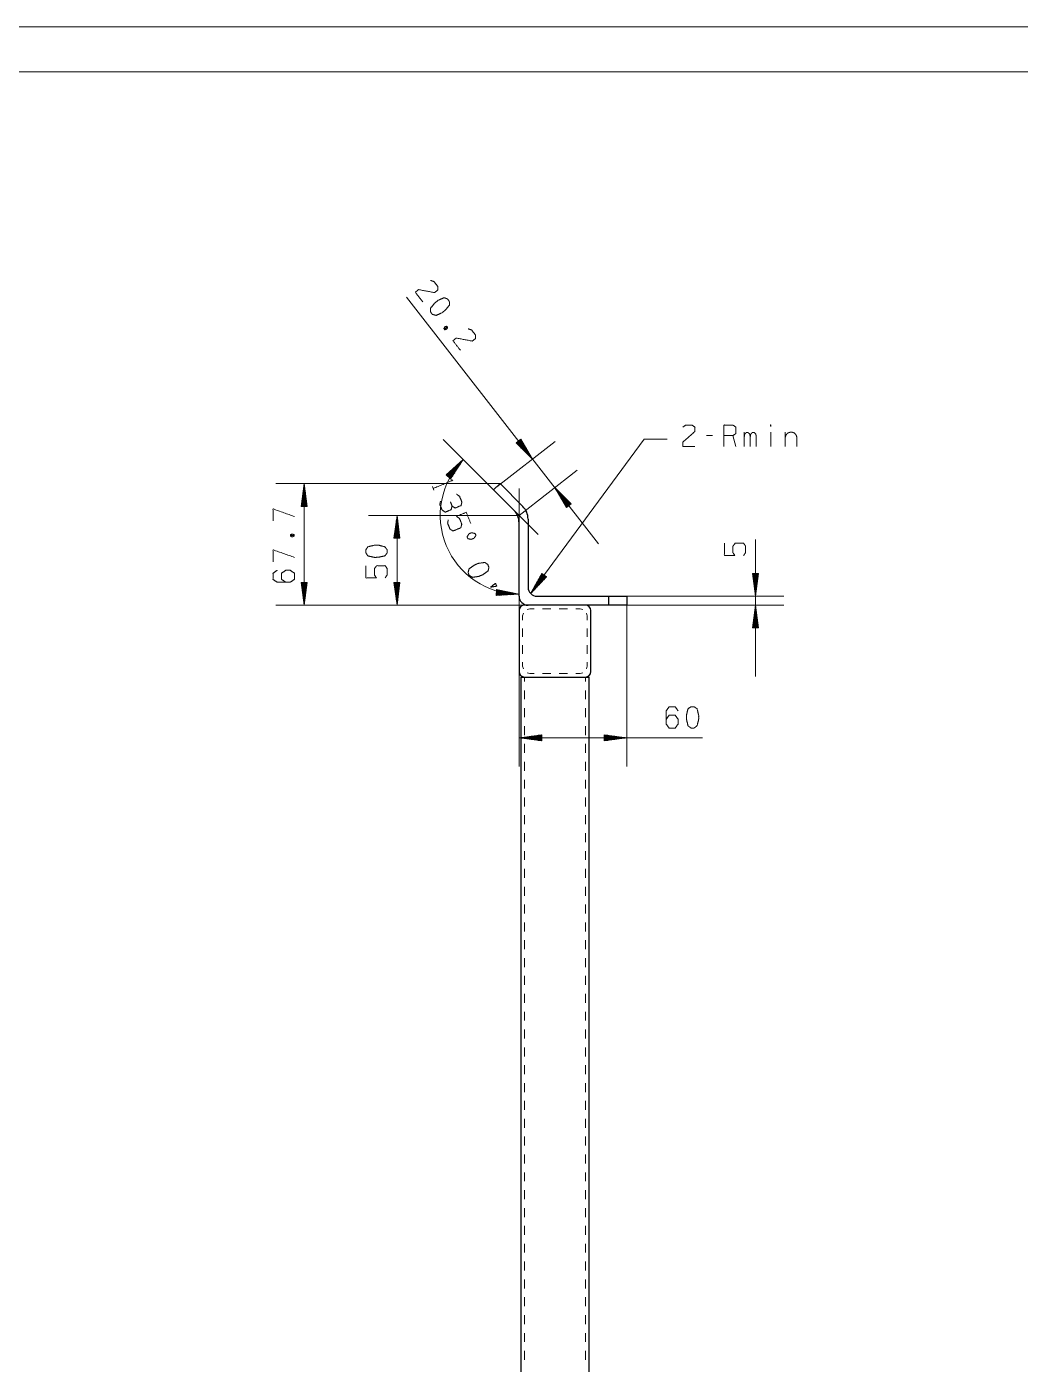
# Model space of a CAD drawing. Header units: millimetres. Extents: x 2210 to 79821, y -19430 to 2344.
# Drawn here: x 3592.8 to 3703.4, y 1640.9 to 1789.8 of the extents above; entities that cross this region are included whole.
import ezdxf

# ---------------------------------------------------------------- set-up
doc = ezdxf.new("R2010")
doc.units = ezdxf.units.MM
doc.layers.add('101', color=7, linetype='Continuous', true_color=0xffffff)

msp = doc.modelspace()

# ---------------------------------------------------------------- linework, layer by layer
at = {"layer": '101', "color": 133, "linetype": 'Continuous', "lineweight": 18}
for p, q in [((3814.08, 1789.82), (3394.08, 1789.82)), ((3809.08, 1784.82), (3419.08, 1784.82))]:
    msp.add_line(p, q, dxfattribs=at)
at = {"layer": '101', "color": 22, "linetype": 'Continuous', "lineweight": 18}
for p, q in [((3656.48, 1732.24), (3635.11, 1759.72)), ((3644.8, 1738.24), (3639.18, 1743.86)), ((3645.15, 1738.59), (3651.64, 1743.63)), ((3647.83, 1743.89), (3647.31, 1743.48)), ((3647.31, 1743.49), (3647.33, 1743.46)), ((3647.31, 1743.49), (3647.33, 1743.46)), ((3647.31, 1743.48), (3649.13, 1741.68)), ((3647.35, 1743.52), (3647.61, 1743.19)), ((3647.39, 1743.55), (3647.88, 1742.91)), ((3647.43, 1743.58), (3648.16, 1742.64)), ((3647.47, 1743.61), (3648.44, 1742.37)), ((3647.51, 1743.64), (3648.71, 1742.09)), ((3647.55, 1743.67), (3648.99, 1741.82)), ((3647.59, 1743.71), (3649.03, 1741.85)), ((3647.63, 1743.74), (3648.84, 1742.19)), ((3647.67, 1743.77), (3648.64, 1742.52)), ((3647.71, 1743.8), (3648.44, 1742.86)), ((3647.75, 1743.83), (3648.24, 1743.2)), ((3647.79, 1743.86), (3648.05, 1743.53)), ((3647.83, 1743.89), (3647.85, 1743.87)), ((3649.13, 1741.68), (3647.83, 1743.89)), ((3647.83, 1743.89), (3647.85, 1743.87)), ((3661.57, 1743.91), (3648.92, 1726.7)), ((3664.11, 1743.91), (3661.57, 1743.91)), ((3641.42, 1741.62), (3639.51, 1739.92)), ((3639.7, 1739.75), (3640.98, 1741.23)), ((3639.74, 1739.71), (3641.28, 1741.49)), ((3639.78, 1739.68), (3641.31, 1741.46)), ((3639.82, 1739.65), (3641.1, 1741.13)), ((3640.01, 1739.48), (3641.42, 1741.62)), ((3639.51, 1739.91), (3639.53, 1739.94)), ((3639.51, 1739.91), (3639.53, 1739.94)), ((3639.51, 1739.92), (3640.01, 1739.48)), ((3639.55, 1739.88), (3639.82, 1740.2)), ((3639.59, 1739.85), (3640.11, 1740.45)), ((3639.62, 1739.81), (3640.4, 1740.71)), ((3639.66, 1739.78), (3640.69, 1740.97)), ((3639.85, 1739.61), (3640.89, 1740.81)), ((3639.89, 1739.58), (3640.67, 1740.48)), ((3639.93, 1739.55), (3640.46, 1740.16)), ((3639.97, 1739.51), (3640.24, 1739.83)), ((3647.63, 1735.41), (3654.11, 1740.45)), ((3645.51, 1738.95), (3620.53, 1738.95)), ((3623.7, 1738.95), (3623.37, 1736.41)), ((3623.63, 1736.41), (3623.63, 1738.37)), ((3623.68, 1736.41), (3623.68, 1738.75)), ((3623.7, 1738.95), (3623.7, 1725.41)), ((3624.04, 1736.41), (3623.7, 1738.95)), ((3623.73, 1736.41), (3623.73, 1738.75)), ((3623.78, 1736.41), (3623.78, 1738.37)), ((3640.01, 1739.48), (3640.03, 1739.51)), ((3640.01, 1739.48), (3640.03, 1739.51)), ((3653.43, 1736.7), (3651.61, 1738.5)), ((3651.61, 1738.5), (3652.9, 1736.29)), ((3653.14, 1736.48), (3651.7, 1738.33)), ((3653.18, 1736.51), (3651.74, 1738.37)), ((3623.42, 1736.41), (3623.42, 1736.82)), ((3623.47, 1736.41), (3623.47, 1737.21)), ((3623.52, 1736.41), (3623.52, 1737.59)), ((3623.57, 1736.41), (3623.57, 1737.98)), ((3623.83, 1736.41), (3623.83, 1737.98)), ((3623.88, 1736.41), (3623.88, 1737.59)), ((3623.93, 1736.41), (3623.93, 1737.21)), ((3623.98, 1736.41), (3623.98, 1736.82)), ((3653.1, 1736.45), (3651.9, 1738)), ((3653.22, 1736.54), (3652.02, 1738.09)), ((3653.06, 1736.42), (3652.1, 1737.66)), ((3653.02, 1736.39), (3652.29, 1737.33)), ((3653.26, 1736.58), (3652.3, 1737.82)), ((3652.98, 1736.36), (3652.49, 1736.99)), ((3653.31, 1736.61), (3652.57, 1737.55)), ((3652.94, 1736.33), (3652.69, 1736.66)), ((3653.35, 1736.64), (3652.85, 1737.27)), ((3652.9, 1736.29), (3653.43, 1736.7)), ((3653.39, 1736.67), (3653.13, 1737)), ((3653.43, 1736.7), (3653.41, 1736.73)), ((3653.43, 1736.7), (3653.41, 1736.73)), ((3623.37, 1736.41), (3623.37, 1736.44)), ((3623.37, 1736.41), (3623.37, 1736.44)), ((3623.37, 1736.41), (3624.04, 1736.41)), ((3624.03, 1736.41), (3624.03, 1736.44)), ((3624.03, 1736.41), (3624.03, 1736.44)), ((3647.63, 1735.41), (3630.86, 1735.41)), ((3634.04, 1735.41), (3633.7, 1732.87)), ((3634.01, 1732.87), (3634.01, 1735.22)), ((3634.37, 1732.87), (3634.04, 1735.41)), ((3634.04, 1735.41), (3634.04, 1725.41)), ((3634.06, 1732.87), (3634.06, 1735.22)), ((3652.9, 1736.29), (3652.88, 1736.32)), ((3652.9, 1736.29), (3652.88, 1736.32)), ((3633.81, 1732.87), (3633.81, 1733.67)), ((3633.86, 1732.87), (3633.86, 1734.06)), ((3633.91, 1732.87), (3633.91, 1734.45)), ((3633.96, 1732.87), (3633.96, 1734.83)), ((3634.11, 1732.87), (3634.11, 1734.83)), ((3634.16, 1732.87), (3634.16, 1734.45)), ((3634.21, 1732.87), (3634.21, 1734.06)), ((3634.26, 1732.87), (3634.26, 1733.67)), ((3633.7, 1732.87), (3634.37, 1732.87)), ((3633.71, 1732.87), (3633.71, 1732.9)), ((3633.71, 1732.87), (3633.71, 1732.9)), ((3633.76, 1732.87), (3633.76, 1733.29)), ((3634.32, 1732.87), (3634.32, 1733.29)), ((3634.37, 1732.87), (3634.37, 1732.9)), ((3634.37, 1732.87), (3634.37, 1732.9)), ((3673.95, 1717.47), (3673.95, 1732.74)), ((3623.37, 1727.95), (3623.37, 1727.92)), ((3623.37, 1727.95), (3623.37, 1727.92)), ((3623.37, 1727.95), (3623.7, 1725.41)), ((3624.04, 1727.95), (3623.37, 1727.95)), ((3623.42, 1727.95), (3623.42, 1727.53)), ((3623.47, 1727.95), (3623.47, 1727.15)), ((3623.52, 1727.95), (3623.52, 1726.76)), ((3623.57, 1727.95), (3623.57, 1726.37)), ((3623.63, 1727.95), (3623.63, 1725.99)), ((3623.68, 1727.95), (3623.68, 1725.6)), ((3623.7, 1725.41), (3624.04, 1727.95)), ((3623.73, 1727.95), (3623.73, 1725.6)), ((3623.78, 1727.95), (3623.78, 1725.99)), ((3623.83, 1727.95), (3623.83, 1726.37)), ((3623.88, 1727.95), (3623.88, 1726.76)), ((3623.93, 1727.95), (3623.93, 1727.15)), ((3623.98, 1727.95), (3623.98, 1727.53)), ((3624.03, 1727.95), (3624.03, 1727.92)), ((3624.03, 1727.95), (3624.03, 1727.92)), ((3633.7, 1727.95), (3634.04, 1725.41)), ((3634.37, 1727.95), (3633.7, 1727.95)), ((3633.71, 1727.95), (3633.71, 1727.92)), ((3633.71, 1727.95), (3633.71, 1727.92)), ((3633.76, 1727.95), (3633.76, 1727.53)), ((3633.81, 1727.95), (3633.81, 1727.15)), ((3633.86, 1727.95), (3633.86, 1726.76)), ((3633.91, 1727.95), (3633.91, 1726.37)), ((3633.96, 1727.95), (3633.96, 1725.99)), ((3634.01, 1727.95), (3634.01, 1725.6)), ((3634.04, 1725.41), (3634.37, 1727.95)), ((3634.06, 1727.95), (3634.06, 1725.6)), ((3634.11, 1727.95), (3634.11, 1725.99)), ((3634.16, 1727.95), (3634.16, 1726.37)), ((3634.21, 1727.95), (3634.21, 1726.76)), ((3634.26, 1727.95), (3634.26, 1727.15)), ((3634.32, 1727.95), (3634.32, 1727.53)), ((3634.37, 1727.95), (3634.37, 1727.92)), ((3634.37, 1727.95), (3634.37, 1727.92)), ((3650.16, 1728.95), (3648.92, 1726.7)), ((3648.92, 1726.7), (3650.7, 1728.55)), ((3650.41, 1728.76), (3649.02, 1726.87)), ((3650.45, 1728.73), (3649.06, 1726.84)), ((3650.37, 1728.79), (3649.2, 1727.21)), ((3650.49, 1728.7), (3649.33, 1727.12)), ((3650.32, 1728.82), (3649.39, 1727.56)), ((3650.28, 1728.85), (3649.58, 1727.9)), ((3650.53, 1728.67), (3649.6, 1727.4)), ((3650.24, 1728.88), (3649.77, 1728.24)), ((3650.57, 1728.64), (3649.87, 1727.69)), ((3650.2, 1728.91), (3649.95, 1728.58)), ((3650.61, 1728.61), (3650.13, 1727.97)), ((3650.16, 1728.94), (3650.14, 1728.92)), ((3650.16, 1728.94), (3650.14, 1728.92)), ((3650.7, 1728.55), (3650.16, 1728.95)), ((3650.65, 1728.58), (3650.4, 1728.25)), ((3650.69, 1728.55), (3650.67, 1728.53)), ((3650.69, 1728.55), (3650.67, 1728.53)), ((3673.62, 1728.95), (3673.95, 1726.41)), ((3673.62, 1728.95), (3673.62, 1728.92)), ((3674.29, 1728.95), (3673.62, 1728.95)), ((3673.62, 1728.95), (3673.62, 1728.92)), ((3673.67, 1728.95), (3673.67, 1728.53)), ((3673.73, 1728.95), (3673.73, 1728.15)), ((3673.78, 1728.95), (3673.78, 1727.76)), ((3673.83, 1728.95), (3673.83, 1727.37)), ((3673.88, 1728.95), (3673.88, 1726.99)), ((3673.93, 1728.95), (3673.93, 1726.6)), ((3673.95, 1726.41), (3674.29, 1728.95)), ((3673.98, 1728.95), (3673.98, 1726.6)), ((3674.03, 1728.95), (3674.03, 1726.99)), ((3674.08, 1728.95), (3674.08, 1727.37)), ((3674.13, 1728.95), (3674.13, 1727.76)), ((3674.18, 1728.95), (3674.18, 1728.15)), ((3674.23, 1728.95), (3674.23, 1728.53)), ((3674.28, 1728.95), (3674.28, 1728.92)), ((3674.28, 1728.95), (3674.28, 1728.92)), ((3645.12, 1727.15), (3645.07, 1726.48)), ((3645.07, 1726.48), (3647.63, 1726.63)), ((3645.07, 1726.48), (3645.1, 1726.48)), ((3645.07, 1726.48), (3645.1, 1726.48)), ((3645.08, 1726.64), (3646.27, 1726.55)), ((3645.08, 1726.58), (3645.88, 1726.53)), ((3645.08, 1726.53), (3645.49, 1726.5)), ((3645.09, 1726.79), (3647.43, 1726.62)), ((3645.09, 1726.74), (3647.05, 1726.6)), ((3645.09, 1726.69), (3646.66, 1726.57)), ((3645.1, 1726.94), (3646.68, 1726.83)), ((3645.1, 1726.89), (3647.06, 1726.75)), ((3645.1, 1726.84), (3647.44, 1726.67)), ((3645.11, 1727.04), (3645.91, 1726.98)), ((3645.11, 1726.99), (3646.29, 1726.9)), ((3647.63, 1726.63), (3645.12, 1727.15)), ((3645.12, 1727.14), (3645.15, 1727.14)), ((3645.12, 1727.14), (3645.15, 1727.14)), ((3645.12, 1727.09), (3645.53, 1727.06)), ((3647.63, 1726.41), (3647.63, 1707.46)), ((3657.63, 1726.41), (3677.13, 1726.41)), ((3655.03, 1725.41), (3620.53, 1725.41)), ((3655.03, 1725.41), (3630.86, 1725.41)), ((3657.63, 1725.41), (3677.13, 1725.41)), ((3659.63, 1725.41), (3659.63, 1707.46)), ((3673.95, 1725.41), (3673.62, 1722.87)), ((3673.88, 1722.87), (3673.88, 1724.83)), ((3673.93, 1722.87), (3673.93, 1725.22)), ((3674.29, 1722.87), (3673.95, 1725.41)), ((3673.98, 1722.87), (3673.98, 1725.22)), ((3674.03, 1722.87), (3674.03, 1724.83)), ((3673.67, 1722.87), (3673.67, 1723.29)), ((3673.73, 1722.87), (3673.73, 1723.67)), ((3673.78, 1722.87), (3673.78, 1724.06)), ((3673.83, 1722.87), (3673.83, 1724.45)), ((3674.08, 1722.87), (3674.08, 1724.45)), ((3674.13, 1722.87), (3674.13, 1724.06)), ((3674.18, 1722.87), (3674.18, 1723.67)), ((3674.23, 1722.87), (3674.23, 1723.29)), ((3673.62, 1722.87), (3673.62, 1722.9)), ((3673.62, 1722.87), (3673.62, 1722.9)), ((3673.62, 1722.87), (3674.29, 1722.87)), ((3674.28, 1722.87), (3674.28, 1722.9)), ((3674.28, 1722.87), (3674.28, 1722.9)), ((3650.17, 1710.97), (3647.63, 1710.64)), ((3647.63, 1710.64), (3650.17, 1710.3)), ((3647.63, 1710.64), (3668.07, 1710.64)), ((3650.17, 1710.66), (3647.82, 1710.66)), ((3650.17, 1710.61), (3647.82, 1710.61)), ((3650.17, 1710.71), (3648.21, 1710.71)), ((3650.17, 1710.56), (3648.21, 1710.56)), ((3650.17, 1710.76), (3648.59, 1710.76)), ((3650.17, 1710.51), (3648.59, 1710.51)), ((3650.17, 1710.81), (3648.98, 1710.81)), ((3650.17, 1710.46), (3648.98, 1710.46)), ((3650.17, 1710.87), (3649.37, 1710.87)), ((3650.17, 1710.41), (3649.37, 1710.41)), ((3650.17, 1710.92), (3649.75, 1710.92)), ((3650.17, 1710.36), (3649.75, 1710.36)), ((3650.17, 1710.97), (3650.14, 1710.97)), ((3650.17, 1710.97), (3650.14, 1710.97)), ((3650.17, 1710.31), (3650.14, 1710.31)), ((3650.17, 1710.31), (3650.14, 1710.31)), ((3650.17, 1710.3), (3650.17, 1710.97)), ((3659.63, 1710.64), (3657.09, 1710.97)), ((3657.09, 1710.97), (3657.12, 1710.97)), ((3657.09, 1710.97), (3657.12, 1710.97)), ((3657.09, 1710.97), (3657.09, 1710.3)), ((3657.09, 1710.92), (3657.51, 1710.92)), ((3657.09, 1710.87), (3657.89, 1710.87)), ((3657.09, 1710.81), (3658.28, 1710.81)), ((3657.09, 1710.76), (3658.66, 1710.76)), ((3657.09, 1710.71), (3659.05, 1710.71)), ((3657.09, 1710.66), (3659.44, 1710.66)), ((3657.09, 1710.3), (3659.63, 1710.64)), ((3657.09, 1710.61), (3659.44, 1710.61)), ((3657.09, 1710.56), (3659.05, 1710.56)), ((3657.09, 1710.51), (3658.66, 1710.51)), ((3657.09, 1710.46), (3658.28, 1710.46)), ((3657.09, 1710.41), (3657.89, 1710.41)), ((3657.09, 1710.36), (3657.51, 1710.36)), ((3657.09, 1710.31), (3657.12, 1710.31)), ((3657.09, 1710.31), (3657.12, 1710.31))]:
    msp.add_line(p, q, dxfattribs=at)
at = {"layer": '101', "color": 72, "linetype": 'Continuous', "lineweight": 18}
for p, q in [((3639.59, 1756.47), (3639.35, 1756.08)), ((3669.16, 1744.29), (3668.49, 1744.29)), ((3671.77, 1743.09), (3671.44, 1744.29)), ((3672.71, 1743.09), (3672.71, 1744.67)), ((3675.65, 1744.67), (3675.65, 1743.09)), ((3677.26, 1744.67), (3677.26, 1743.09)), ((3637.99, 1738.61), (3638.15, 1738.21)), ((3622.16, 1733.1), (3622.58, 1733.26))]:
    msp.add_line(p, q, dxfattribs=at)
at = {"layer": '101', "color": 92, "linetype": 'Continuous', "lineweight": 25}
for p, q in [((3644.8, 1738.24), (3645.51, 1738.95)), ((3647.04, 1736), (3644.8, 1738.24)), ((3645.51, 1738.95), (3648.04, 1736.41)), ((3647.63, 1726.41), (3647.63, 1734.58)), ((3648.63, 1735), (3648.63, 1727.41)), ((3649.63, 1726.41), (3657.63, 1726.41)), ((3657.63, 1726.41), (3659.63, 1726.41)), ((3657.63, 1725.41), (3657.63, 1726.41)), ((3659.63, 1726.41), (3659.63, 1725.41)), ((3657.63, 1725.41), (3655.03, 1725.41)), ((3659.63, 1725.41), (3657.63, 1725.41)), ((3647.83, 1717.41), (3647.83, 1572.31)), ((3655.43, 1572.31), (3655.43, 1717.41))]:
    msp.add_line(p, q, dxfattribs=at)
at = {"layer": '101', "color": 151, "linetype": 'Continuous', "lineweight": 18}
for p, q in [((3647.63, 1734.58), (3647.63, 1738.41)), ((3647.04, 1736), (3649.75, 1733.29))]:
    msp.add_line(p, q, dxfattribs=at)
at = {"layer": '101', "color": 72, "linetype": 'Continuous', "lineweight": 25}
for p, q in [((3647.63, 1724.81), (3647.63, 1718.01)), ((3655.03, 1725.41), (3648.23, 1725.41)), ((3655.63, 1718.01), (3655.63, 1724.81)), ((3648.23, 1717.41), (3655.03, 1717.41))]:
    msp.add_line(p, q, dxfattribs=at)
at = {"layer": '101', "color": 53, "linetype": 'Continuous', "lineweight": 18}
for p, q in [((3648.83, 1725.01), (3648.53, 1724.93)), ((3649.3, 1725.01), (3648.83, 1725.01)), ((3651.16, 1725.01), (3650.23, 1725.01)), ((3653.03, 1725.01), (3652.1, 1725.01)), ((3654.43, 1725.01), (3653.96, 1725.01)), ((3654.43, 1725.01), (3654.73, 1724.93)), ((3648.11, 1724.51), (3648.03, 1724.21)), ((3648.03, 1724.21), (3648.03, 1723.74)), ((3655.15, 1724.51), (3655.23, 1724.21)), ((3655.23, 1723.74), (3655.23, 1724.21)), ((3648.03, 1722.81), (3648.03, 1721.88)), ((3655.23, 1721.88), (3655.23, 1722.81)), ((3648.03, 1720.94), (3648.03, 1720.01)), ((3655.23, 1720.01), (3655.23, 1720.94)), ((3648.03, 1719.08), (3648.03, 1718.61)), ((3655.23, 1718.61), (3655.23, 1719.08)), ((3648.11, 1718.31), (3648.03, 1718.61)), ((3648.23, 1717.41), (3648.23, 1716.91)), ((3648.83, 1717.81), (3648.53, 1717.89)), ((3648.83, 1717.81), (3649.3, 1717.81)), ((3650.23, 1717.81), (3651.16, 1717.81)), ((3652.1, 1717.81), (3653.03, 1717.81)), ((3653.96, 1717.81), (3654.43, 1717.81)), ((3654.43, 1717.81), (3654.73, 1717.89)), ((3655.03, 1716.91), (3655.03, 1717.41)), ((3655.15, 1718.31), (3655.23, 1718.61)), ((3648.23, 1715.92), (3648.23, 1714.93)), ((3655.03, 1714.93), (3655.03, 1715.92)), ((3648.23, 1713.93), (3648.23, 1712.94)), ((3655.03, 1712.94), (3655.03, 1713.93)), ((3648.23, 1711.94), (3648.23, 1710.95)), ((3655.03, 1710.95), (3655.03, 1711.94)), ((3648.23, 1709.96), (3648.23, 1708.96)), ((3655.03, 1708.96), (3655.03, 1709.96)), ((3648.23, 1707.97), (3648.23, 1706.97)), ((3655.03, 1706.97), (3655.03, 1707.97)), ((3648.23, 1705.98), (3648.23, 1704.99)), ((3655.03, 1704.99), (3655.03, 1705.98)), ((3648.23, 1703.99), (3648.23, 1703)), ((3655.03, 1703), (3655.03, 1703.99)), ((3648.23, 1702.01), (3648.23, 1701.01)), ((3655.03, 1701.01), (3655.03, 1702.01)), ((3648.23, 1700.02), (3648.23, 1699.02)), ((3655.03, 1699.02), (3655.03, 1700.02)), ((3648.23, 1698.03), (3648.23, 1697.04)), ((3655.03, 1697.04), (3655.03, 1698.03)), ((3648.23, 1696.04), (3648.23, 1695.05)), ((3655.03, 1695.05), (3655.03, 1696.04)), ((3648.23, 1694.05), (3648.23, 1693.06)), ((3655.03, 1693.06), (3655.03, 1694.05)), ((3648.23, 1692.07), (3648.23, 1691.07)), ((3655.03, 1691.07), (3655.03, 1692.07)), ((3648.23, 1690.08), (3648.23, 1689.09)), ((3655.03, 1689.09), (3655.03, 1690.08)), ((3648.23, 1688.09), (3648.23, 1687.1)), ((3655.03, 1687.1), (3655.03, 1688.09)), ((3648.23, 1686.1), (3648.23, 1685.11)), ((3655.03, 1685.11), (3655.03, 1686.1)), ((3648.23, 1684.12), (3648.23, 1683.12)), ((3655.03, 1683.12), (3655.03, 1684.12)), ((3648.23, 1682.13), (3648.23, 1681.13)), ((3655.03, 1681.13), (3655.03, 1682.13)), ((3648.23, 1680.14), (3648.23, 1679.15)), ((3655.03, 1679.15), (3655.03, 1680.14)), ((3648.23, 1678.15), (3648.23, 1677.16)), ((3655.03, 1677.16), (3655.03, 1678.15)), ((3648.23, 1676.17), (3648.23, 1675.17)), ((3655.03, 1675.17), (3655.03, 1676.17)), ((3648.23, 1674.18), (3648.23, 1673.18)), ((3655.03, 1673.18), (3655.03, 1674.18)), ((3648.23, 1672.19), (3648.23, 1671.2)), ((3655.03, 1671.2), (3655.03, 1672.19)), ((3648.23, 1670.2), (3648.23, 1669.21)), ((3655.03, 1669.21), (3655.03, 1670.2)), ((3648.23, 1668.22), (3648.23, 1667.22)), ((3655.03, 1667.22), (3655.03, 1668.22)), ((3648.23, 1666.23), (3648.23, 1665.23)), ((3655.03, 1665.23), (3655.03, 1666.23)), ((3648.23, 1664.24), (3648.23, 1663.25)), ((3655.03, 1663.25), (3655.03, 1664.24)), ((3648.23, 1662.25), (3648.23, 1661.26)), ((3655.03, 1661.26), (3655.03, 1662.25)), ((3648.23, 1660.26), (3648.23, 1659.27)), ((3655.03, 1659.27), (3655.03, 1660.26)), ((3648.23, 1658.28), (3648.23, 1657.28)), ((3655.03, 1657.28), (3655.03, 1658.28)), ((3648.23, 1656.29), (3648.23, 1655.3)), ((3655.03, 1655.3), (3655.03, 1656.29)), ((3648.23, 1654.3), (3648.23, 1653.31)), ((3655.03, 1653.31), (3655.03, 1654.3)), ((3648.23, 1652.31), (3648.23, 1651.32)), ((3655.03, 1651.32), (3655.03, 1652.31)), ((3648.23, 1650.33), (3648.23, 1649.33)), ((3655.03, 1649.33), (3655.03, 1650.33)), ((3648.23, 1648.34), (3648.23, 1647.34)), ((3655.03, 1647.34), (3655.03, 1648.34)), ((3648.23, 1646.35), (3648.23, 1645.36)), ((3655.03, 1645.36), (3655.03, 1646.35)), ((3648.23, 1644.36), (3648.23, 1643.37)), ((3655.03, 1643.37), (3655.03, 1644.36)), ((3648.23, 1642.38), (3648.23, 1641.38)), ((3655.03, 1641.38), (3655.03, 1642.38))]:
    msp.add_line(p, q, dxfattribs=at)
at = {"layer": '101', "color": 22, "linetype": 'Continuous', "lineweight": 18}
msp.add_arc((3647.63, 1735.41), 8.78, 135, 270, dxfattribs=at)
at = {"layer": '101', "color": 92, "linetype": 'Continuous', "lineweight": 25}
for centre, radius, start, end in [((3645.63, 1734.58), 2, 360, 45), ((3646.63, 1735), 2, 360, 45), ((3648.63, 1726.41), 1, 180, 270), ((3649.63, 1727.41), 1, 180, 270)]:
    msp.add_arc(centre, radius, start, end, dxfattribs=at)
at = {"layer": '101', "color": 72, "linetype": 'Continuous', "lineweight": 25}
for centre, start, end in [((3648.23, 1724.81), 90, 180), ((3655.03, 1724.81), 0, 90), ((3648.23, 1718.01), 180, 270), ((3655.03, 1718.01), 270, 0)]:
    msp.add_arc(centre, 0.6, start, end, dxfattribs=at)
at = {"layer": '101', "color": 72, "linetype": 'Continuous', "lineweight": 18}
for points, knots in [([(3637.77, 1761.57), (3638.15, 1761.45), (3638.57, 1760.91), (3638.6, 1760.51), (3638.22, 1760.22), (3636.44, 1760.55), (3636.08, 1760.25), (3636.9, 1759.19)], [0, 0, 0.069693, 0.192977, 0.265273, 0.350228, 0.67474, 0.759752, 1, 1]), ([(3637.98, 1757.79), (3638.39, 1757.68), (3639.05, 1757.97), (3639.42, 1758.27), (3639.89, 1758.85), (3639.86, 1759.25), (3639.65, 1759.52), (3639.27, 1759.65), (3638.59, 1759.34), (3638.22, 1759.03), (3637.77, 1758.48), (3637.78, 1758.06), (3637.98, 1757.79)], [0, 0, 0.067527, 0.183971, 0.260583, 0.380943, 0.446141, 0.500304, 0.565504, 0.685861, 0.762526, 0.87831, 0.945834, 1, 1]), ([(3639.25, 1756.21), (3639.35, 1756.08), (3639.58, 1756.15), (3639.68, 1756.34), (3639.59, 1756.47), (3639.37, 1756.42), (3639.25, 1756.21), (3639.68, 1756.34)], [0, 0, 0.093974, 0.236782, 0.365958, 0.459939, 0.589108, 0.731919, 1, 1]), ([(3641.97, 1756.18), (3642.34, 1756.06), (3642.76, 1755.52), (3642.79, 1755.12), (3642.42, 1754.82), (3640.63, 1755.16), (3640.27, 1754.86), (3641.09, 1753.8)], [0, 0, 0.069691, 0.192976, 0.265272, 0.350226, 0.674738, 0.759751, 1, 1]), ([(3665.88, 1745.24), (3666.19, 1745.47), (3666.88, 1745.47), (3667.22, 1745.24), (3667.22, 1744.77), (3665.86, 1743.57), (3665.88, 1743.09), (3667.22, 1743.09)], [0, 0, 0.069691, 0.192976, 0.265274, 0.350226, 0.674741, 0.759752, 1, 1]), ([(3670.43, 1743.09), (3670.43, 1745.47), (3671.44, 1745.47), (3671.77, 1745.24), (3671.77, 1744.52), (3671.44, 1744.29), (3670.43, 1744.29)], [0, 0, 0.40095, 0.571035, 0.639277, 0.761673, 0.829915, 1, 1]), ([(3672.71, 1744.19), (3672.76, 1744.47), (3672.94, 1744.64), (3673.13, 1744.64), (3673.31, 1744.47), (3673.38, 1744.19), (3673.38, 1743.09)], [0, 0, 0.118881, 0.224452, 0.30698, 0.412558, 0.533082, 1, 1]), ([(3673.38, 1744.19), (3673.43, 1744.47), (3673.61, 1744.64), (3673.82, 1744.64), (3673.98, 1744.47), (3674.05, 1744.19), (3674.05, 1743.09)], [0, 0, 0.118607, 0.223941, 0.313755, 0.413909, 0.534158, 1, 1]), ([(3675.65, 1745.32), (3675.69, 1745.42), (3675.65, 1745.49), (3675.62, 1745.42), (3675.65, 1745.32)], [0, 0, 0.280642, 0.5, 0.719358, 1, 1]), ([(3677.26, 1744.07), (3677.36, 1744.37), (3677.56, 1744.59), (3677.81, 1744.67), (3678.04, 1744.67), (3678.28, 1744.59), (3678.48, 1744.37), (3678.58, 1744.07), (3678.58, 1743.09)], [0, 0, 0.107754, 0.208453, 0.296011, 0.373821, 0.461379, 0.562078, 0.669834, 1, 1]), ([(3640.02, 1739.37), (3640.26, 1739.32), (3638.07, 1738.41)], [0, 0, 0.09349, 1, 1]), ([(3638.89, 1737.01), (3638.8, 1736.63), (3639.07, 1736), (3639.4, 1735.77), (3640.07, 1736.05), (3640.17, 1736.45), (3639.98, 1736.93)], [0, 0, 0.124124, 0.343687, 0.472448, 0.703377, 0.83673, 1, 1]), ([(3640.17, 1736.45), (3640.51, 1736.23), (3641.18, 1736.51), (3641.26, 1736.9), (3641, 1737.54), (3640.66, 1737.77)], [0, 0, 0.153872, 0.429856, 0.583727, 0.846126, 1, 1]), ([(3622.61, 1735.28), (3620.23, 1736.13), (3620.23, 1734.79)], [0, 0, 0.65247, 1, 1]), ([(3639.75, 1734.93), (3639.67, 1734.53), (3639.94, 1733.89), (3640.27, 1733.67), (3641.15, 1734.03), (3641.25, 1734.44), (3640.99, 1735.07), (3640.65, 1735.3), (3641.74, 1735.75), (3642.26, 1734.49)], [0, 0, 0.06223, 0.168343, 0.23057, 0.376815, 0.441264, 0.54738, 0.609608, 0.790489, 1, 1]), ([(3622.58, 1733.1), (3622.58, 1733.26), (3622.36, 1733.34), (3622.16, 1733.26), (3622.16, 1733.1), (3622.36, 1733.01), (3622.58, 1733.1), (3622.16, 1733.26)], [0, 0, 0.093978, 0.236781, 0.365956, 0.459934, 0.589109, 0.731912, 1, 1]), ([(3641.84, 1733.02), (3641.93, 1732.81), (3642.31, 1732.74), (3642.61, 1732.86), (3642.83, 1733.18), (3642.74, 1733.39), (3642.35, 1733.48), (3642.05, 1733.36), (3641.84, 1733.02)], [0, 0, 0.085678, 0.230394, 0.351582, 0.496296, 0.581974, 0.730392, 0.851581, 1, 1]), ([(3672.64, 1730.94), (3672.86, 1731.28), (3672.86, 1731.97), (3672.64, 1732.3), (3671.69, 1732.3), (3671.44, 1731.97), (3671.44, 1731.28), (3671.66, 1730.94), (3670.49, 1730.94), (3670.49, 1732.3)], [0, 0, 0.062229, 0.168345, 0.230571, 0.376815, 0.441265, 0.54738, 0.609609, 0.79049, 1, 1]), ([(3622.61, 1730.73), (3620.23, 1731.58), (3620.23, 1730.24)], [0, 0, 0.652466, 1, 1]), ([(3632.94, 1731.58), (3632.69, 1731.91), (3631.99, 1732.09), (3631.52, 1732.09), (3630.79, 1731.91), (3630.57, 1731.58), (3630.57, 1731.24), (3630.79, 1730.9), (3631.52, 1730.73), (3631.99, 1730.75), (3632.69, 1730.9), (3632.94, 1731.24), (3632.94, 1731.58)], [0, 0, 0.067525, 0.183969, 0.260582, 0.380941, 0.446138, 0.500304, 0.565503, 0.685861, 0.762528, 0.878306, 0.945834, 1, 1]), ([(3621.66, 1727.96), (3621.18, 1728.28), (3621.18, 1728.97), (3621.66, 1729.3), (3622.13, 1729.3), (3622.61, 1728.97), (3622.61, 1728.28), (3622.13, 1727.96), (3620.71, 1727.96), (3620.23, 1728.28), (3620.23, 1728.97), (3620.71, 1729.3)], [0, 0, 0.076963, 0.169761, 0.248072, 0.312019, 0.390329, 0.483127, 0.560091, 0.751928, 0.828891, 0.921689, 1, 1]), ([(3632.72, 1728.45), (3632.94, 1728.79), (3632.94, 1729.48), (3632.72, 1729.81), (3631.77, 1729.81), (3631.52, 1729.48), (3631.52, 1728.79), (3631.74, 1728.45), (3630.57, 1728.45), (3630.57, 1729.81)], [0, 0, 0.062229, 0.168343, 0.230572, 0.376815, 0.441266, 0.54738, 0.609609, 0.790489, 1, 1]), ([(3642.08, 1728.73), (3642.44, 1728.51), (3643.15, 1728.62), (3643.59, 1728.8), (3644.19, 1729.24), (3644.27, 1729.63), (3644.14, 1729.95), (3643.81, 1730.17), (3643.07, 1730.06), (3642.64, 1729.86), (3642.05, 1729.44), (3641.95, 1729.04), (3642.08, 1728.73)], [0, 0, 0.067526, 0.183972, 0.260583, 0.380942, 0.44614, 0.500306, 0.565503, 0.685865, 0.76253, 0.878311, 0.945835, 1, 1]), ([(3644.44, 1727.41), (3645.01, 1727.84), (3645.14, 1727.53), (3644.44, 1727.41)], [0, 0, 0.406597, 0.595726, 1, 1]), ([(3664.01, 1712.68), (3664.33, 1713.15), (3665.02, 1713.15), (3665.35, 1712.68), (3665.35, 1712.2), (3665.02, 1711.73), (3664.33, 1711.73), (3664.01, 1712.2), (3664.01, 1713.63), (3664.33, 1714.1), (3665.02, 1714.1), (3665.35, 1713.63)], [0, 0, 0.076962, 0.16976, 0.248072, 0.312019, 0.390331, 0.483129, 0.560091, 0.751928, 0.82889, 0.921688, 1, 1]), ([(3667.12, 1711.73), (3667.45, 1711.98), (3667.63, 1712.68), (3667.63, 1713.15), (3667.45, 1713.88), (3667.12, 1714.1), (3666.78, 1714.1), (3666.44, 1713.88), (3666.27, 1713.15), (3666.28, 1712.68), (3666.44, 1711.98), (3666.78, 1711.73), (3667.12, 1711.73)], [0, 0, 0.067524, 0.183971, 0.260582, 0.380942, 0.446139, 0.500306, 0.565503, 0.685863, 0.762527, 0.87831, 0.945833, 1, 1])]:
    msp.add_open_spline(points, degree=1, knots=knots, dxfattribs=at)
at = {"layer": '101', "color": 92, "linetype": 'Continuous', "lineweight": 25}
for points in [[(3647.83, 1717.41), (3648.23, 1717.41)], [(3655.03, 1717.41), (3655.43, 1717.41)]]:
    msp.add_open_spline(points, degree=1, dxfattribs=at)

doc.saveas('drawing.dxf')
